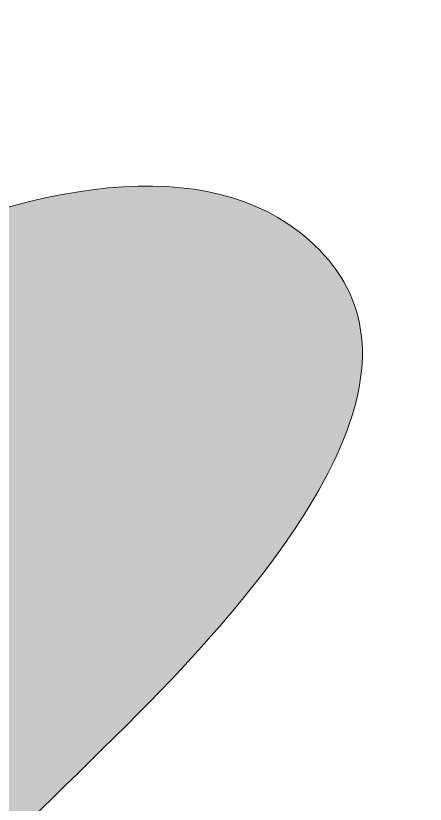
# Model space of a CAD drawing. Header units: inches. Extents: x 137 to 946, y -993 to -87.
# Drawn here: x 927.01 to 945.54, y -535.6 to -499.92 of the extents above; entities that cross this region are included whole.
import ezdxf

# ---------------------------------------------------------------- set-up
doc = ezdxf.new("R2010")
doc.units = ezdxf.units.IN
doc.header["$MEASUREMENT"] = 0
doc.layers.add('Layer 1', color=7, linetype='Continuous')

# ---------------------------------------------------------------- blocks, each defined once
blk = doc.blocks.new('block 2')
at = {"layer": 'Layer 1', "true_color": 0x030405}
h = blk.add_hatch(color=178, dxfattribs=at)
h.dxf.hatch_style = 2
edge = h.paths.add_edge_path()
edge.add_spline(control_points=[(860.592, -570.269), (860.592, -570.269), (864.113, -564.522), (864.113, -564.522), (858.807, -559.21), (854.393, -552.577), (852.174, -545.938), (847.302, -533.993), (850.847, -516.736), (859.699, -507.89), (866.766, -500.811), (874.291, -499.924), (879.598, -505.231), (886.23, -521.162), (883.577, -530.454), (880.056, -544.166), (880.056, -544.166), (885.796, -537.973), (885.796, -537.973), (907.48, -514.523), (930.49, -502.578), (939.776, -509.657), (945.54, -514.083), (942.863, -521.602), (930.924, -533.107), (918.985, -545.052), (910.567, -550.804), (894.214, -558.77), (882.709, -564.522), (875.184, -567.176), (872.965, -566.735), (872.072, -566.735), (871.204, -567.616), (868.093, -572.042), (861.918, -581.334), (854.827, -592.392), (854.393, -593.719), (853.066, -596.378), (849.955, -595.052), (850.847, -591.506), (851.281, -588.413), (855.719, -578.234), (860.592, -570.269)], knot_values=[0, 0, 0, 0, 1, 1, 1, 2, 2, 2, 3, 3, 3, 4, 4, 4, 5, 5, 5, 6, 6, 6, 7, 7, 7, 8, 8, 8, 9, 9, 9, 10, 10, 10, 11, 11, 11, 12, 12, 12, 13, 13, 13, 14, 14, 14, 14], degree=3, periodic=1)
at = {"layer": 'Layer 1', "lineweight": 0}
blk.add_open_spline([(860.592, -570.269), (860.592, -570.269), (864.113, -564.522), (864.113, -564.522), (858.807, -559.21), (854.393, -552.577), (852.174, -545.938), (847.302, -533.993), (850.847, -516.736), (859.699, -507.89), (866.766, -500.811), (874.291, -499.924), (879.598, -505.231), (886.23, -521.162), (883.577, -530.454), (880.056, -544.166), (880.056, -544.166), (885.796, -537.973), (885.796, -537.973), (907.48, -514.523), (930.49, -502.578), (939.776, -509.657), (945.54, -514.083), (942.863, -521.602), (930.924, -533.107), (918.985, -545.052), (910.567, -550.804), (894.214, -558.77), (882.709, -564.522), (875.184, -567.176), (872.965, -566.735), (872.072, -566.735), (871.204, -567.616), (868.093, -572.042), (861.918, -581.334), (854.827, -592.392), (854.393, -593.719), (853.066, -596.378), (849.955, -595.052), (850.847, -591.506), (851.281, -588.413), (855.719, -578.234), (860.592, -570.269)], degree=3, knots=[0, 0, 0, 0, 1, 1, 1, 2, 2, 2, 3, 3, 3, 4, 4, 4, 5, 5, 5, 6, 6, 6, 7, 7, 7, 8, 8, 8, 9, 9, 9, 10, 10, 10, 11, 11, 11, 12, 12, 12, 13, 13, 13, 14, 14, 14, 14], dxfattribs=at)

msp = doc.modelspace()

# ---------------------------------------------------------------- block references
at = {"layer": 'Layer 1'}
msp.add_blockref('block 2', (0, 0), dxfattribs=at)

doc.saveas('drawing.dxf')
